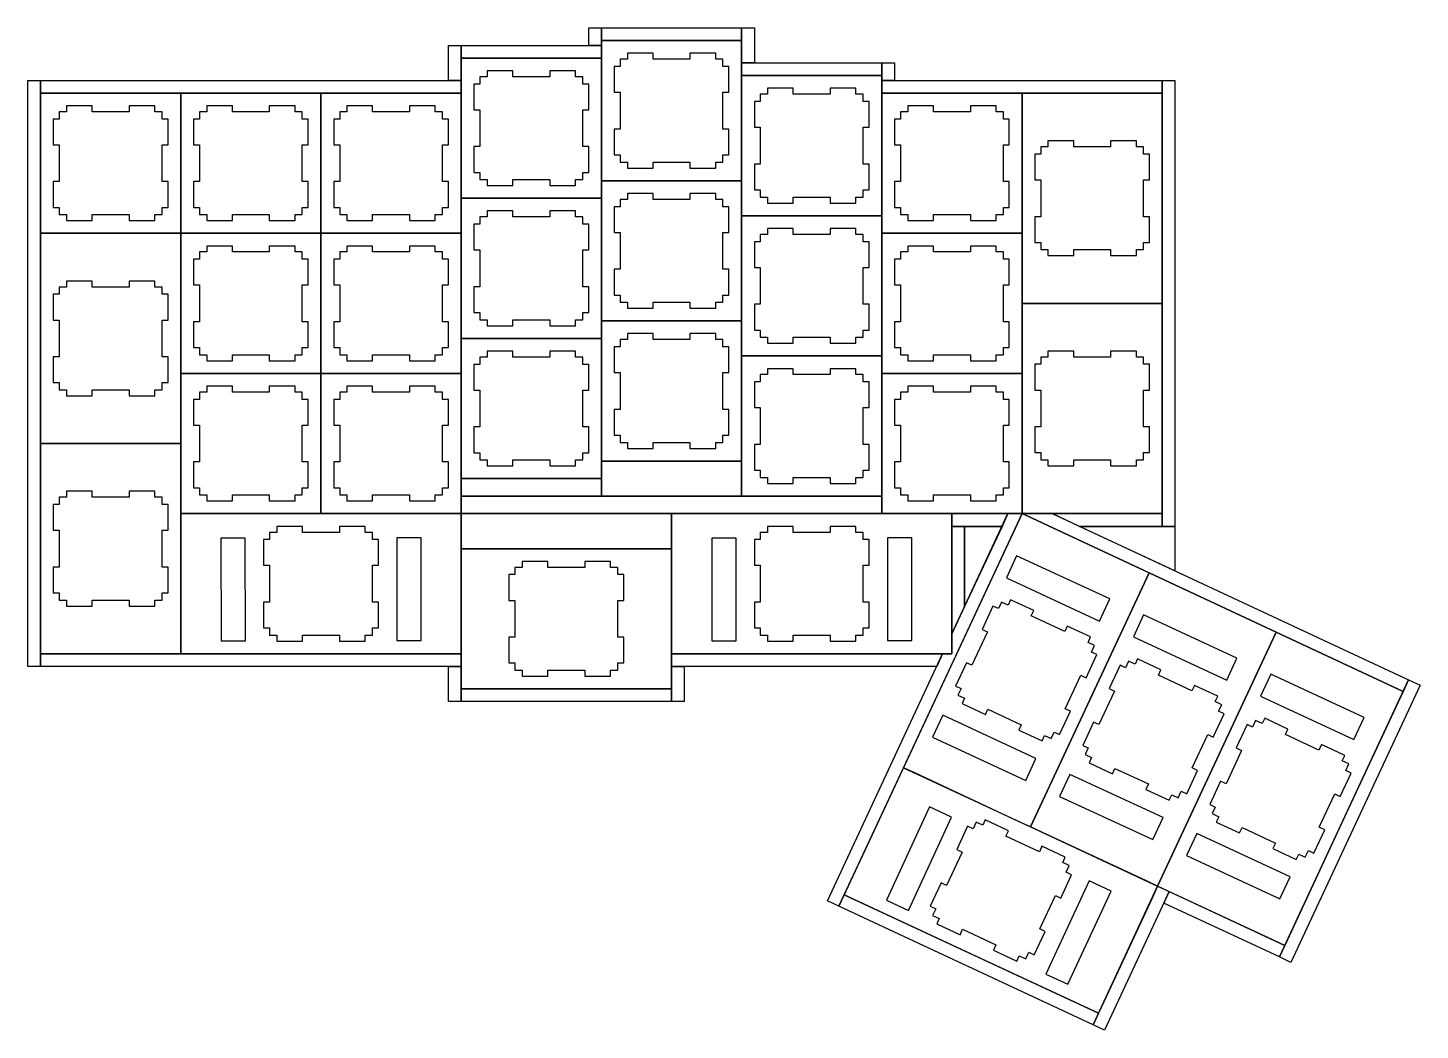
# Model space of a CAD drawing. Extents: x 108 to 496, y 92 to 229.
# Drawn here: x 107.7 to 296.9, y 92.8 to 229 of the extents above; entities that cross this region are included whole.
import ezdxf

# ---------------------------------------------------------------- set-up
doc = ezdxf.new("R2010")
doc.units = 0
doc.layers.add('Layer_1', color=7, linetype='CONTINUOUS')

msp = doc.modelspace()

# ---------------------------------------------------------------- linework, layer by layer
at = {"layer": 'Layer_1', "color": 7}
for points in [[(183.879528, 226.651008), (183.879528, 229.032257), (185.60829, 229.032257), (185.60829, 226.651008), (183.879528, 226.651008)], [(185.608274, 229.032258), (204.658272, 229.032258), (204.658272, 227.303496), (185.608274, 227.303496), (185.608274, 229.032258)], [(204.658274, 224.269755), (204.658274, 229.032259), (206.387037, 229.032259), (206.387037, 224.269755), (204.658274, 224.269755)], [(204.658348, 227.303467), (204.658348, 208.253467), (185.608348, 208.253467), (185.608348, 227.303467), (204.658348, 227.303467), (204.658348, 227.303467)], [(164.829528, 221.888497), (164.829528, 226.650997), (166.55829, 226.650997), (166.55829, 221.888497), (164.829528, 221.888497)], [(166.558274, 226.651008), (185.608259, 226.651008), (185.608259, 224.922246), (166.558274, 224.922246), (166.558274, 226.651008)], [(201.139375, 225.574855), (197.63807, 225.574855), (197.63807, 224.763467), (192.628625, 224.763467), (192.628625, 225.574855), (189.136125, 225.574855), (189.136125, 224.763467), (188.148348, 224.763467), (188.148348, 223.775689), (187.336959, 223.775689), (187.336959, 220.283189), (188.148348, 220.283189), (188.148348, 215.273744), (187.336959, 215.273744), (187.336959, 211.772425), (188.148348, 211.772425), (188.148348, 210.793467), (189.136125, 210.793467), (189.136125, 209.982078), (192.628625, 209.982078), (192.628625, 210.793467), (197.63807, 210.793467), (197.63807, 209.982078), (201.139375, 209.982078), (201.139375, 210.793467), (202.118348, 210.793467), (202.118348, 211.772425), (202.929737, 211.772425), (202.929737, 215.273744), (202.118348, 215.273744), (202.118348, 220.283189), (202.929737, 220.283189), (202.929737, 223.775689), (202.118348, 223.775689), (202.118348, 224.763467), (201.139375, 224.763467), (201.139375, 225.574855), (201.139375, 225.574855)], [(185.608348, 224.922219), (185.608348, 205.872219), (166.558348, 205.872219), (166.558348, 224.922219), (185.608348, 224.922219), (185.608348, 224.922219)], [(204.658274, 224.269755), (223.708285, 224.269755), (223.708285, 222.540993), (204.658274, 222.540993), (204.658274, 224.269755)], [(223.708274, 221.888497), (223.708274, 224.269747), (225.437037, 224.269747), (225.437037, 221.888497), (223.708274, 221.888497)], [(107.679536, 142.230956), (107.679536, 221.888488), (109.408299, 221.888488), (109.408299, 142.230956), (107.679536, 142.230956)], [(109.408283, 221.888497), (166.5583, 221.888497), (166.5583, 220.159735), (109.408283, 220.159735), (109.408283, 221.888497)], [(182.089375, 223.193608), (178.58807, 223.193608), (178.58807, 222.382219), (173.578625, 222.382219), (173.578625, 223.193608), (170.086125, 223.193608), (170.086125, 222.382219), (169.098348, 222.382219), (169.098348, 221.394442), (168.286959, 221.394442), (168.286959, 217.901942), (169.098348, 217.901942), (169.098348, 212.892497), (168.286959, 212.892497), (168.286959, 209.391178), (169.098348, 209.391178), (169.098348, 208.412219), (170.086125, 208.412219), (170.086125, 207.60083), (173.578625, 207.60083), (173.578625, 208.412219), (178.58807, 208.412219), (178.58807, 207.60083), (182.089375, 207.60083), (182.089375, 208.412219), (183.068348, 208.412219), (183.068348, 209.391178), (183.879737, 209.391178), (183.879737, 212.892497), (183.068348, 212.892497), (183.068348, 217.901942), (183.879737, 217.901942), (183.879737, 221.394442), (183.068348, 221.394442), (183.068348, 222.382219), (182.089375, 222.382219), (182.089375, 223.193608), (182.089375, 223.193608)], [(223.708348, 222.540969), (223.708348, 203.490969), (204.658348, 203.490969), (204.658348, 222.540969), (223.708348, 222.540969), (223.708348, 222.540969)], [(223.708274, 221.888497), (261.808257, 221.888497), (261.808257, 220.159735), (223.708274, 220.159735), (223.708274, 221.888497)], [(261.808274, 161.280928), (261.808274, 221.888491), (263.537037, 221.888491), (263.537037, 161.280928), (261.808274, 161.280928)], [(128.458348, 220.159719), (128.458348, 201.109719), (109.408342, 201.109719), (109.408342, 220.159719), (128.458348, 220.159719), (128.458348, 220.159719)], [(147.508348, 220.159719), (147.508348, 201.109719), (128.458348, 201.109719), (128.458348, 220.159719), (147.508348, 220.159719), (147.508348, 220.159719)], [(166.558348, 220.159719), (166.558348, 201.109719), (147.508348, 201.109719), (147.508348, 220.159719), (166.558348, 220.159719), (166.558348, 220.159719)], [(220.189375, 220.812358), (216.68807, 220.812358), (216.68807, 220.000969), (211.678625, 220.000969), (211.678625, 220.812358), (208.186125, 220.812358), (208.186125, 220.000969), (207.198348, 220.000969), (207.198348, 219.013192), (206.386959, 219.013192), (206.386959, 215.520692), (207.198348, 215.520692), (207.198348, 210.511247), (206.386959, 210.511247), (206.386959, 207.009928), (207.198348, 207.009928), (207.198348, 206.030969), (208.186125, 206.030969), (208.186125, 205.21958), (211.678625, 205.21958), (211.678625, 206.030969), (216.68807, 206.030969), (216.68807, 205.21958), (220.189375, 205.21958), (220.189375, 206.030969), (221.168348, 206.030969), (221.168348, 207.009928), (221.979737, 207.009928), (221.979737, 210.511247), (221.168348, 210.511247), (221.168348, 215.520692), (221.979737, 215.520692), (221.979737, 219.013192), (221.168348, 219.013192), (221.168348, 220.000969), (220.189375, 220.000969), (220.189375, 220.812358), (220.189375, 220.812358)], [(242.758348, 220.159722), (242.758348, 201.109722), (223.708348, 201.109722), (223.708348, 220.159722), (242.758348, 220.159722), (242.758348, 220.159722)], [(242.758348, 220.159722), (261.808348, 220.159722), (261.808348, 201.109722), (261.808348, 191.584725), (242.758348, 191.584725), (242.758348, 201.109725), (242.758348, 220.159725), (242.758348, 220.159722)], [(124.939375, 218.431108), (121.43807, 218.431108), (121.43807, 217.619719), (116.428625, 217.619719), (116.428625, 218.431108), (112.93612, 218.431108), (112.93612, 217.619719), (111.948342, 217.619719), (111.948342, 216.631942), (111.136953, 216.631942), (111.136953, 213.139442), (111.948342, 213.139442), (111.948342, 208.129997), (111.136953, 208.129997), (111.136953, 204.628678), (111.948342, 204.628678), (111.948342, 203.649719), (112.93612, 203.649719), (112.93612, 202.83833), (116.428625, 202.83833), (116.428625, 203.649719), (121.43807, 203.649719), (121.43807, 202.83833), (124.939375, 202.83833), (124.939375, 203.649719), (125.918348, 203.649719), (125.918348, 204.628678), (126.729737, 204.628678), (126.729737, 208.129997), (125.918348, 208.129997), (125.918348, 213.139442), (126.729737, 213.139442), (126.729737, 216.631942), (125.918348, 216.631942), (125.918348, 217.619719), (124.939375, 217.619719), (124.939375, 218.431108), (124.939375, 218.431108)], [(143.989375, 218.431108), (140.48807, 218.431108), (140.48807, 217.619719), (135.478625, 217.619719), (135.478625, 218.431108), (131.986125, 218.431108), (131.986125, 217.619719), (130.998348, 217.619719), (130.998348, 216.631942), (130.186959, 216.631942), (130.186959, 213.139442), (130.998348, 213.139442), (130.998348, 208.129997), (130.186959, 208.129997), (130.186959, 204.628678), (130.998348, 204.628678), (130.998348, 203.649719), (131.986125, 203.649719), (131.986125, 202.83833), (135.478625, 202.83833), (135.478625, 203.649719), (140.48807, 203.649719), (140.48807, 202.83833), (143.989375, 202.83833), (143.989375, 203.649719), (144.968348, 203.649719), (144.968348, 204.628678), (145.779737, 204.628678), (145.779737, 208.129997), (144.968348, 208.129997), (144.968348, 213.139442), (145.779737, 213.139442), (145.779737, 216.631942), (144.968348, 216.631942), (144.968348, 217.619719), (143.989375, 217.619719), (143.989375, 218.431108), (143.989375, 218.431108)], [(163.039375, 218.431108), (159.53807, 218.431108), (159.53807, 217.619719), (154.528625, 217.619719), (154.528625, 218.431108), (151.036125, 218.431108), (151.036125, 217.619719), (150.048348, 217.619719), (150.048348, 216.631942), (149.236959, 216.631942), (149.236959, 213.139442), (150.048348, 213.139442), (150.048348, 208.129997), (149.236959, 208.129997), (149.236959, 204.628678), (150.048348, 204.628678), (150.048348, 203.649719), (151.036125, 203.649719), (151.036125, 202.83833), (154.528625, 202.83833), (154.528625, 203.649719), (159.53807, 203.649719), (159.53807, 202.83833), (163.039375, 202.83833), (163.039375, 203.649719), (164.018348, 203.649719), (164.018348, 204.628678), (164.829737, 204.628678), (164.829737, 208.129997), (164.018348, 208.129997), (164.018348, 213.139442), (164.829737, 213.139442), (164.829737, 216.631942), (164.018348, 216.631942), (164.018348, 217.619719), (163.039375, 217.619719), (163.039375, 218.431108), (163.039375, 218.431108)], [(239.239375, 218.431111), (235.73807, 218.431111), (235.73807, 217.619722), (230.728625, 217.619722), (230.728625, 218.431111), (227.236125, 218.431111), (227.236125, 217.619722), (226.248348, 217.619722), (226.248348, 216.631944), (225.436959, 216.631944), (225.436959, 213.139444), (226.248348, 213.139444), (226.248348, 208.13), (225.436959, 208.13), (225.436959, 204.62868), (226.248348, 204.62868), (226.248348, 203.649722), (227.236125, 203.649722), (227.236125, 202.838333), (230.728625, 202.838333), (230.728625, 203.649722), (235.73807, 203.649722), (235.73807, 202.838333), (239.239375, 202.838333), (239.239375, 203.649722), (240.218348, 203.649722), (240.218348, 204.62868), (241.029737, 204.62868), (241.029737, 208.13), (240.218348, 208.13), (240.218348, 213.139444), (241.029737, 213.139444), (241.029737, 216.631944), (240.218348, 216.631944), (240.218348, 217.619722), (239.239375, 217.619722), (239.239375, 218.431111), (239.239375, 218.431111)], [(244.486959, 211.878264), (244.486959, 208.376944), (245.298348, 208.376944), (245.298348, 203.3675), (244.486959, 203.3675), (244.486959, 199.875), (245.298348, 199.875), (245.298348, 198.887222), (246.286125, 198.887222), (246.286125, 198.075833), (249.778625, 198.075833), (249.778625, 198.887222), (254.78807, 198.887222), (254.78807, 198.075833), (258.289375, 198.075833), (258.289375, 198.887222), (259.268348, 198.887222), (259.268348, 199.875), (260.079737, 199.875), (260.079737, 203.3675), (259.268348, 203.3675), (259.268348, 208.376944), (260.079737, 208.376944), (260.079737, 211.878264), (259.268348, 211.878264), (259.268348, 212.857222), (258.289375, 212.857222), (258.289375, 213.668611), (254.78807, 213.668611), (254.78807, 212.857222), (249.778625, 212.857222), (249.778625, 213.668611), (246.286125, 213.668611), (246.286125, 212.857222), (245.298348, 212.857222), (245.298348, 211.878264), (244.486959, 211.878264), (244.486959, 211.878264)], [(204.658348, 208.253467), (204.658348, 189.203467), (185.608348, 189.203467), (185.608348, 208.253467), (204.658348, 208.253467), (204.658348, 208.253467)], [(201.139375, 206.524855), (197.63807, 206.524855), (197.63807, 205.713467), (192.628625, 205.713467), (192.628625, 206.524855), (189.136125, 206.524855), (189.136125, 205.713467), (188.148348, 205.713467), (188.148348, 204.725689), (187.336959, 204.725689), (187.336959, 201.233189), (188.148348, 201.233189), (188.148348, 196.223744), (187.336959, 196.223744), (187.336959, 192.722425), (188.148348, 192.722425), (188.148348, 191.743467), (189.136125, 191.743467), (189.136125, 190.932078), (192.628625, 190.932078), (192.628625, 191.743467), (197.63807, 191.743467), (197.63807, 190.932078), (201.139375, 190.932078), (201.139375, 191.743467), (202.118348, 191.743467), (202.118348, 192.722425), (202.929737, 192.722425), (202.929737, 196.223744), (202.118348, 196.223744), (202.118348, 201.233189), (202.929737, 201.233189), (202.929737, 204.725689), (202.118348, 204.725689), (202.118348, 205.713467), (201.139375, 205.713467), (201.139375, 206.524855), (201.139375, 206.524855)], [(185.608348, 205.872219), (185.608348, 186.822219), (166.558348, 186.822219), (166.558348, 205.872219), (185.608348, 205.872219), (185.608348, 205.872219)], [(182.089375, 204.143608), (178.58807, 204.143608), (178.58807, 203.332219), (173.578625, 203.332219), (173.578625, 204.143608), (170.086125, 204.143608), (170.086125, 203.332219), (169.098348, 203.332219), (169.098348, 202.344442), (168.286959, 202.344442), (168.286959, 198.851942), (169.098348, 198.851942), (169.098348, 193.842497), (168.286959, 193.842497), (168.286959, 190.341178), (169.098348, 190.341178), (169.098348, 189.362219), (170.086125, 189.362219), (170.086125, 188.55083), (173.578625, 188.55083), (173.578625, 189.362219), (178.58807, 189.362219), (178.58807, 188.55083), (182.089375, 188.55083), (182.089375, 189.362219), (183.068348, 189.362219), (183.068348, 190.341178), (183.879737, 190.341178), (183.879737, 193.842497), (183.068348, 193.842497), (183.068348, 198.851942), (183.879737, 198.851942), (183.879737, 202.344442), (183.068348, 202.344442), (183.068348, 203.332219), (182.089375, 203.332219), (182.089375, 204.143608), (182.089375, 204.143608)], [(223.708348, 203.490969), (223.708348, 184.440969), (204.658348, 184.440969), (204.658348, 203.490969), (223.708348, 203.490969), (223.708348, 203.490969)], [(109.408342, 201.109719), (128.458348, 201.109719), (128.458348, 182.059719), (128.458348, 172.534708), (109.408342, 172.534708), (109.408342, 182.059719), (109.408342, 201.109719), (109.408342, 201.109719)], [(147.508348, 201.109719), (147.508348, 182.059719), (128.458348, 182.059719), (128.458348, 201.109719), (147.508348, 201.109719), (147.508348, 201.109719)], [(166.558348, 201.109719), (166.558348, 182.059719), (147.508348, 182.059719), (147.508348, 201.109719), (166.558348, 201.109719), (166.558348, 201.109719)], [(220.189375, 201.762358), (216.68807, 201.762358), (216.68807, 200.950969), (211.678625, 200.950969), (211.678625, 201.762358), (208.186125, 201.762358), (208.186125, 200.950969), (207.198348, 200.950969), (207.198348, 199.963192), (206.386959, 199.963192), (206.386959, 196.470692), (207.198348, 196.470692), (207.198348, 191.461247), (206.386959, 191.461247), (206.386959, 187.959928), (207.198348, 187.959928), (207.198348, 186.980969), (208.186125, 186.980969), (208.186125, 186.16958), (211.678625, 186.16958), (211.678625, 186.980969), (216.68807, 186.980969), (216.68807, 186.16958), (220.189375, 186.16958), (220.189375, 186.980969), (221.168348, 186.980969), (221.168348, 187.959928), (221.979737, 187.959928), (221.979737, 191.461247), (221.168348, 191.461247), (221.168348, 196.470692), (221.979737, 196.470692), (221.979737, 199.963192), (221.168348, 199.963192), (221.168348, 200.950969), (220.189375, 200.950969), (220.189375, 201.762358), (220.189375, 201.762358)], [(242.758348, 201.109722), (242.758348, 182.059725), (223.708348, 182.059725), (223.708348, 201.109725), (242.758348, 201.109725), (242.758348, 201.109722)], [(143.989375, 199.381108), (140.48807, 199.381108), (140.48807, 198.569719), (135.478625, 198.569719), (135.478625, 199.381108), (131.986125, 199.381108), (131.986125, 198.569719), (130.998348, 198.569719), (130.998348, 197.581942), (130.186959, 197.581942), (130.186959, 194.089442), (130.998348, 194.089442), (130.998348, 189.079997), (130.186959, 189.079997), (130.186959, 185.578678), (130.998348, 185.578678), (130.998348, 184.599719), (131.986125, 184.599719), (131.986125, 183.78833), (135.478625, 183.78833), (135.478625, 184.599719), (140.48807, 184.599719), (140.48807, 183.78833), (143.989375, 183.78833), (143.989375, 184.599719), (144.968348, 184.599719), (144.968348, 185.578678), (145.779737, 185.578678), (145.779737, 189.079997), (144.968348, 189.079997), (144.968348, 194.089442), (145.779737, 194.089442), (145.779737, 197.581942), (144.968348, 197.581942), (144.968348, 198.569719), (143.989375, 198.569719), (143.989375, 199.381108), (143.989375, 199.381108)], [(163.039375, 199.381108), (159.53807, 199.381108), (159.53807, 198.569719), (154.528625, 198.569719), (154.528625, 199.381108), (151.036125, 199.381108), (151.036125, 198.569719), (150.048348, 198.569719), (150.048348, 197.581942), (149.236959, 197.581942), (149.236959, 194.089442), (150.048348, 194.089442), (150.048348, 189.079997), (149.236959, 189.079997), (149.236959, 185.578678), (150.048348, 185.578678), (150.048348, 184.599719), (151.036125, 184.599719), (151.036125, 183.78833), (154.528625, 183.78833), (154.528625, 184.599719), (159.53807, 184.599719), (159.53807, 183.78833), (163.039375, 183.78833), (163.039375, 184.599719), (164.018348, 184.599719), (164.018348, 185.578678), (164.829737, 185.578678), (164.829737, 189.079997), (164.018348, 189.079997), (164.018348, 194.089442), (164.829737, 194.089442), (164.829737, 197.581942), (164.018348, 197.581942), (164.018348, 198.569719), (163.039375, 198.569719), (163.039375, 199.381108), (163.039375, 199.381108)], [(239.239375, 199.381111), (235.73807, 199.381111), (235.73807, 198.569722), (230.728625, 198.569722), (230.728625, 199.381111), (227.236125, 199.381111), (227.236125, 198.569722), (226.248348, 198.569722), (226.248348, 197.581944), (225.436959, 197.581944), (225.436959, 194.089444), (226.248348, 194.089444), (226.248348, 189.080003), (225.436959, 189.080003), (225.436959, 185.578683), (226.248348, 185.578683), (226.248348, 184.599725), (227.236125, 184.599725), (227.236125, 183.788336), (230.728625, 183.788336), (230.728625, 184.599725), (235.73807, 184.599725), (235.73807, 183.788336), (239.239375, 183.788336), (239.239375, 184.599725), (240.218348, 184.599725), (240.218348, 185.578683), (241.029737, 185.578683), (241.029737, 189.080003), (240.218348, 189.080003), (240.218348, 194.089447), (241.029737, 194.089447), (241.029737, 197.581947), (240.218348, 197.581947), (240.218348, 198.569725), (239.239375, 198.569725), (239.239375, 199.381114), (239.239375, 199.381111)], [(111.136953, 192.828261), (111.136953, 189.326942), (111.948342, 189.326942), (111.948342, 184.317497), (111.136953, 184.317497), (111.136953, 180.824986), (111.948342, 180.824986), (111.948342, 179.837208), (112.93612, 179.837208), (112.93612, 179.025819), (116.428625, 179.025819), (116.428625, 179.837208), (121.43807, 179.837208), (121.43807, 179.025819), (124.939375, 179.025819), (124.939375, 179.837208), (125.918348, 179.837208), (125.918348, 180.824986), (126.729737, 180.824986), (126.729737, 184.317497), (125.918348, 184.317497), (125.918348, 189.326942), (126.729737, 189.326942), (126.729737, 192.828261), (125.918348, 192.828261), (125.918348, 193.807219), (124.939375, 193.807219), (124.939375, 194.618608), (121.43807, 194.618608), (121.43807, 193.807219), (116.428625, 193.807219), (116.428625, 194.618608), (112.93612, 194.618608), (112.93612, 193.807219), (111.948342, 193.807219), (111.948342, 192.828261), (111.136953, 192.828261), (111.136953, 192.828261)], [(242.758348, 191.584722), (261.808348, 191.584722), (261.808348, 172.534708), (261.808348, 163.009708), (242.758348, 163.009708), (242.758348, 172.534708), (242.758348, 191.584722), (242.758348, 191.584722)], [(204.658348, 189.203467), (204.658348, 170.153458), (185.608348, 170.153458), (185.608348, 189.203467), (204.658348, 189.203467), (204.658348, 189.203467)], [(201.139375, 187.474855), (197.63807, 187.474855), (197.63807, 186.663467), (192.628625, 186.663467), (192.628625, 187.474855), (189.136125, 187.474855), (189.136125, 186.663467), (188.148348, 186.663467), (188.148348, 185.675689), (187.336959, 185.675689), (187.336959, 182.183189), (188.148348, 182.183189), (188.148348, 177.173736), (187.336959, 177.173736), (187.336959, 173.67243), (188.148348, 173.67243), (188.148348, 172.693458), (189.136125, 172.693458), (189.136125, 171.882069), (192.628625, 171.882069), (192.628625, 172.693458), (197.63807, 172.693458), (197.63807, 171.882069), (201.139375, 171.882069), (201.139375, 172.693458), (202.118348, 172.693458), (202.118348, 173.67243), (202.929737, 173.67243), (202.929737, 177.173736), (202.118348, 177.173736), (202.118348, 182.183189), (202.929737, 182.183189), (202.929737, 185.675689), (202.118348, 185.675689), (202.118348, 186.663467), (201.139375, 186.663467), (201.139375, 187.474855), (201.139375, 187.474855)], [(185.608348, 186.822219), (185.608348, 167.772208), (166.558348, 167.772208), (166.558348, 186.822219), (185.608348, 186.822219), (185.608348, 186.822219)], [(182.089375, 185.093608), (178.58807, 185.093608), (178.58807, 184.282219), (173.578625, 184.282219), (173.578625, 185.093608), (170.086125, 185.093608), (170.086125, 184.282219), (169.098348, 184.282219), (169.098348, 183.294442), (168.286959, 183.294442), (168.286959, 179.80193), (169.098348, 179.80193), (169.098348, 174.792486), (168.286959, 174.792486), (168.286959, 171.29118), (169.098348, 171.29118), (169.098348, 170.312208), (170.086125, 170.312208), (170.086125, 169.500819), (173.578625, 169.500819), (173.578625, 170.312208), (178.58807, 170.312208), (178.58807, 169.500819), (182.089375, 169.500819), (182.089375, 170.312208), (183.068348, 170.312208), (183.068348, 171.29118), (183.879737, 171.29118), (183.879737, 174.792486), (183.068348, 174.792486), (183.068348, 179.80193), (183.879737, 179.80193), (183.879737, 183.294442), (183.068348, 183.294442), (183.068348, 184.282219), (182.089375, 184.282219), (182.089375, 185.093608), (182.089375, 185.093608)], [(223.708348, 184.440969), (223.708348, 165.390958), (204.658348, 165.390958), (204.658348, 184.440969), (223.708348, 184.440969), (223.708348, 184.440969)], [(244.486959, 183.303264), (244.486959, 179.80193), (245.298348, 179.80193), (245.298348, 174.792486), (244.486959, 174.792486), (244.486959, 171.299986), (245.298348, 171.299986), (245.298348, 170.312208), (246.286125, 170.312208), (246.286125, 169.500819), (249.778625, 169.500819), (249.778625, 170.312208), (254.78807, 170.312208), (254.78807, 169.500819), (258.289375, 169.500819), (258.289375, 170.312208), (259.268348, 170.312208), (259.268348, 171.299986), (260.079737, 171.299986), (260.079737, 174.792486), (259.268348, 174.792486), (259.268348, 179.80193), (260.079737, 179.80193), (260.079737, 183.303264), (259.268348, 183.303264), (259.268348, 184.282222), (258.289375, 184.282222), (258.289375, 185.093611), (254.78807, 185.093611), (254.78807, 184.282222), (249.778625, 184.282222), (249.778625, 185.093611), (246.286125, 185.093611), (246.286125, 184.282222), (245.298348, 184.282222), (245.298348, 183.303264), (244.486959, 183.303264), (244.486959, 183.303264)], [(147.508348, 182.059719), (147.508348, 163.009708), (128.458348, 163.009708), (128.458348, 182.059719), (147.508348, 182.059719), (147.508348, 182.059719)], [(166.558348, 182.059719), (166.558348, 163.009708), (147.508348, 163.009708), (147.508348, 182.059719), (166.558348, 182.059719), (166.558348, 182.059719)], [(220.189375, 182.712358), (216.68807, 182.712358), (216.68807, 181.900969), (211.678625, 181.900969), (211.678625, 182.712358), (208.186125, 182.712358), (208.186125, 181.900969), (207.198348, 181.900969), (207.198348, 180.91318), (206.386959, 180.91318), (206.386959, 177.42068), (207.198348, 177.42068), (207.198348, 172.411236), (206.386959, 172.411236), (206.386959, 168.90993), (207.198348, 168.90993), (207.198348, 167.930958), (208.186125, 167.930958), (208.186125, 167.119569), (211.678625, 167.119569), (211.678625, 167.930958), (216.68807, 167.930958), (216.68807, 167.119569), (220.189375, 167.119569), (220.189375, 167.930958), (221.168348, 167.930958), (221.168348, 168.90993), (221.979737, 168.90993), (221.979737, 172.411236), (221.168348, 172.411236), (221.168348, 177.42068), (221.979737, 177.42068), (221.979737, 180.91318), (221.168348, 180.91318), (221.168348, 181.900969), (220.189375, 181.900969), (220.189375, 182.712358), (220.189375, 182.712358)], [(242.758348, 182.059722), (242.758348, 163.009708), (223.708348, 163.009708), (223.708348, 182.059722), (242.758348, 182.059722), (242.758348, 182.059722)], [(143.989375, 180.331097), (140.48807, 180.331097), (140.48807, 179.519708), (135.478625, 179.519708), (135.478625, 180.331097), (131.986125, 180.331097), (131.986125, 179.519708), (130.998348, 179.519708), (130.998348, 178.53193), (130.186959, 178.53193), (130.186959, 175.03943), (130.998348, 175.03943), (130.998348, 170.029986), (130.186959, 170.029986), (130.186959, 166.52868), (130.998348, 166.52868), (130.998348, 165.549708), (131.986125, 165.549708), (131.986125, 164.738319), (135.478625, 164.738319), (135.478625, 165.549708), (140.48807, 165.549708), (140.48807, 164.738319), (143.989375, 164.738319), (143.989375, 165.549708), (144.968348, 165.549708), (144.968348, 166.52868), (145.779737, 166.52868), (145.779737, 170.029986), (144.968348, 170.029986), (144.968348, 175.03943), (145.779737, 175.03943), (145.779737, 178.53193), (144.968348, 178.53193), (144.968348, 179.519708), (143.989375, 179.519708), (143.989375, 180.331097), (143.989375, 180.331097)], [(163.039375, 180.331097), (159.53807, 180.331097), (159.53807, 179.519708), (154.528625, 179.519708), (154.528625, 180.331097), (151.036125, 180.331097), (151.036125, 179.519708), (150.048348, 179.519708), (150.048348, 178.53193), (149.236959, 178.53193), (149.236959, 175.03943), (150.048348, 175.03943), (150.048348, 170.029986), (149.236959, 170.029986), (149.236959, 166.52868), (150.048348, 166.52868), (150.048348, 165.549708), (151.036125, 165.549708), (151.036125, 164.738319), (154.528625, 164.738319), (154.528625, 165.549708), (159.53807, 165.549708), (159.53807, 164.738319), (163.039375, 164.738319), (163.039375, 165.549708), (164.018348, 165.549708), (164.018348, 166.52868), (164.829737, 166.52868), (164.829737, 170.029986), (164.018348, 170.029986), (164.018348, 175.03943), (164.829737, 175.03943), (164.829737, 178.53193), (164.018348, 178.53193), (164.018348, 179.519708), (163.039375, 179.519708), (163.039375, 180.331097), (163.039375, 180.331097)], [(239.239375, 180.331097), (235.73807, 180.331097), (235.73807, 179.519708), (230.728625, 179.519708), (230.728625, 180.331097), (227.236125, 180.331097), (227.236125, 179.519708), (226.248348, 179.519708), (226.248348, 178.53193), (225.436959, 178.53193), (225.436959, 175.03943), (226.248348, 175.03943), (226.248348, 170.029986), (225.436959, 170.029986), (225.436959, 166.52868), (226.248348, 166.52868), (226.248348, 165.549708), (227.236125, 165.549708), (227.236125, 164.738319), (230.728625, 164.738319), (230.728625, 165.549708), (235.73807, 165.549708), (235.73807, 164.738319), (239.239375, 164.738319), (239.239375, 165.549708), (240.218348, 165.549708), (240.218348, 166.52868), (241.029737, 166.52868), (241.029737, 170.029986), (240.218348, 170.029986), (240.218348, 175.03943), (241.029737, 175.03943), (241.029737, 178.53193), (240.218348, 178.53193), (240.218348, 179.519708), (239.239375, 179.519708), (239.239375, 180.331097), (239.239375, 180.331097)], [(109.408342, 172.534708), (128.458348, 172.534708), (128.458348, 153.484708), (128.458348, 143.959708), (109.408342, 143.959708), (109.408342, 153.484708), (109.408342, 172.534708), (109.408342, 172.534708)], [(204.658348, 170.153458), (204.658348, 165.390958), (185.608348, 165.390958), (185.608348, 170.153458), (204.658348, 170.153458), (204.658348, 170.153458)], [(185.608348, 167.772208), (185.608348, 165.390958), (166.558348, 165.390958), (166.558348, 167.772208), (185.608348, 167.772208), (185.608348, 167.772208)], [(111.136953, 164.253264), (111.136953, 160.75193), (111.948342, 160.75193), (111.948342, 155.742486), (111.136953, 155.742486), (111.136953, 152.249986), (111.948342, 152.249986), (111.948342, 151.262208), (112.93612, 151.262208), (112.93612, 150.450819), (116.428625, 150.450819), (116.428625, 151.262208), (121.43807, 151.262208), (121.43807, 150.450819), (124.939375, 150.450819), (124.939375, 151.262208), (125.918348, 151.262208), (125.918348, 152.249986), (126.729737, 152.249986), (126.729737, 155.742486), (125.918348, 155.742486), (125.918348, 160.75193), (126.729737, 160.75193), (126.729737, 164.253264), (125.918348, 164.253264), (125.918348, 165.232208), (124.939375, 165.232208), (124.939375, 166.043597), (121.43807, 166.043597), (121.43807, 165.232208), (116.428625, 165.232208), (116.428625, 166.043597), (112.93612, 166.043597), (112.93612, 165.232208), (111.948342, 165.232208), (111.948342, 164.253264), (111.136953, 164.253264), (111.136953, 164.253264)], [(223.708348, 165.390958), (223.708348, 163.009708), (166.558348, 163.009708), (166.558348, 165.390958), (223.708348, 165.390958), (223.708348, 165.390958)], [(128.458348, 163.009708), (147.508348, 163.009708), (166.558348, 163.009708), (166.558348, 161.316375), (166.558348, 145.653041), (166.558348, 143.959708), (147.508348, 143.959708), (128.458348, 143.959708), (128.458348, 163.009708), (128.458348, 163.009708)], [(195.133348, 163.009708), (195.133348, 158.247208), (166.558348, 158.247208), (166.558348, 163.009708), (195.133348, 163.009708), (195.133348, 163.009708)], [(195.133348, 163.009708), (214.183348, 163.009708), (233.233348, 163.009708), (233.233348, 161.316375), (233.233348, 145.653041), (233.233348, 143.959708), (214.183348, 143.959708), (195.133348, 143.959708), (195.133348, 163.009708), (195.133348, 163.009708)], [(242.760493, 163.007916), (217.871992, 109.650274), (216.310965, 110.382288), (231.965493, 143.957916), (233.235493, 143.957916), (233.235493, 145.651249), (233.235493, 146.683124), (240.846659, 163.007916), (242.760493, 163.007916), (242.760493, 163.007916)], [(260.023066, 154.958822), (251.972226, 137.693666), (243.921301, 120.428488), (242.386633, 121.144119), (228.190827, 127.763734), (226.656159, 128.479365), (234.707027, 145.744535), (242.757868, 163.009708), (260.023066, 154.95882), (260.023066, 154.958822)], [(240.846659, 163.007913), (240.044104, 161.279302), (233.235493, 161.279302), (233.235493, 163.007913), (240.846659, 163.007913), (240.846659, 163.007913)], [(246.86152, 163.007916), (295.28025, 140.421319), (294.557056, 138.860277), (242.760493, 163.007916), (246.86152, 163.007916), (246.86152, 163.007916)], [(261.810493, 163.007913), (261.810493, 161.279302), (250.565687, 161.279302), (246.86152, 163.007913), (261.810493, 163.007913), (261.810493, 163.007913)], [(139.711959, 159.490764), (139.711959, 155.98943), (140.523348, 155.98943), (140.523348, 150.979986), (139.711959, 150.979986), (139.711959, 147.487486), (140.523348, 147.487486), (140.523348, 146.499708), (141.511125, 146.499708), (141.511125, 145.688319), (145.003625, 145.688319), (145.003625, 146.499708), (150.01307, 146.499708), (150.01307, 145.688319), (153.514375, 145.688319), (153.514375, 146.499708), (154.493348, 146.499708), (154.493348, 147.487486), (155.304737, 147.487486), (155.304737, 150.979986), (154.493348, 150.979986), (154.493348, 155.98943), (155.304737, 155.98943), (155.304737, 159.490764), (154.493348, 159.490764), (154.493348, 160.469708), (153.514375, 160.469708), (153.514375, 161.281097), (150.01307, 161.281097), (150.01307, 160.469708), (145.003625, 160.469708), (145.003625, 161.281097), (141.511125, 161.281097), (141.511125, 160.469708), (140.523348, 160.469708), (140.523348, 159.490764), (139.711959, 159.490764), (139.711959, 159.490764)], [(206.386959, 159.490764), (206.386959, 155.98943), (207.198348, 155.98943), (207.198348, 150.979986), (206.386959, 150.979986), (206.386959, 147.487486), (207.198348, 147.487486), (207.198348, 146.499708), (208.186125, 146.499708), (208.186125, 145.688319), (211.678625, 145.688319), (211.678625, 146.499708), (216.68807, 146.499708), (216.68807, 145.688319), (220.189375, 145.688319), (220.189375, 146.499708), (221.168348, 146.499708), (221.168348, 147.487486), (221.979737, 147.487486), (221.979737, 150.979986), (221.168348, 150.979986), (221.168348, 155.98943), (221.979737, 155.98943), (221.979737, 159.490764), (221.168348, 159.490764), (221.168348, 160.469708), (220.189375, 160.469708), (220.189375, 161.281097), (216.68807, 161.281097), (216.68807, 160.469708), (211.678625, 160.469708), (211.678625, 161.281097), (208.186125, 161.281097), (208.186125, 160.469708), (207.198348, 160.469708), (207.198348, 159.490764), (206.386959, 159.490764), (206.386959, 159.490764)], [(234.964104, 161.279302), (234.964104, 150.387288), (233.235493, 146.683121), (233.235493, 161.279302), (234.964104, 161.279302), (234.964104, 161.279302)], [(234.9621, 150.388925), (234.9621, 161.280939), (240.0421, 161.280939), (234.9621, 150.388925), (234.9621, 150.388925)], [(263.539104, 161.279302), (263.539104, 155.229163), (250.565687, 161.279302), (263.539104, 161.279302), (263.539104, 161.279302)], [(133.91757, 159.675958), (133.952847, 145.705958), (137.25132, 145.714707), (137.224791, 159.684707), (133.917485, 159.675958), (133.91757, 159.675958)], [(157.800625, 159.728875), (157.827154, 145.758875), (161.125626, 145.767624), (161.099097, 159.737624), (157.800625, 159.728875), (157.800625, 159.728875)], [(200.59257, 159.675958), (200.627847, 145.705958), (203.92632, 145.714707), (203.899791, 159.684707), (200.592485, 159.675958), (200.59257, 159.675958)], [(224.475625, 159.728875), (224.502154, 145.758875), (227.800626, 145.767624), (227.774097, 159.737624), (224.475625, 159.728875), (224.475625, 159.728875)], [(195.133348, 158.247208), (195.133348, 139.197208), (176.083348, 139.197208), (166.558348, 139.197208), (166.558348, 158.247208), (176.083348, 158.247208), (195.133348, 158.247208), (195.133348, 158.247208)], [(254.694513, 151.419984), (242.018502, 157.29199), (240.632396, 154.29886), (253.304738, 148.418929), (254.694513, 151.420035), (254.694513, 151.419984)], [(186.851875, 156.518597), (183.35057, 156.518597), (183.35057, 155.707208), (178.341125, 155.707208), (178.341125, 156.518597), (174.848625, 156.518597), (174.848625, 155.707208), (173.860848, 155.707208), (173.860848, 154.71943), (173.049459, 154.71943), (173.049459, 151.22693), (173.860848, 151.22693), (173.860848, 146.217486), (173.049459, 146.217486), (173.049459, 142.716166), (173.860848, 142.716166), (173.860848, 141.737208), (174.848625, 141.737208), (174.848625, 140.925819), (178.341125, 140.925819), (178.341125, 141.737208), (183.35057, 141.737208), (183.35057, 140.925819), (186.851875, 140.925819), (186.851875, 141.737208), (187.830848, 141.737208), (187.830848, 142.716166), (188.642237, 142.716166), (188.642237, 146.217486), (187.830848, 146.217486), (187.830848, 151.22693), (188.642237, 151.22693), (188.642237, 154.71943), (187.830848, 154.71943), (187.830848, 155.707208), (186.851875, 155.707208), (186.851875, 156.518597), (186.851875, 156.518597)], [(277.288239, 146.90794), (269.237399, 129.642798), (261.186471, 112.377591), (259.651803, 113.09325), (245.455997, 119.712857), (243.921301, 120.428488), (251.972226, 137.693666), (260.023066, 154.958822), (277.288239, 146.90794), (277.288239, 146.90794)], [(252.07789, 146.246749), (248.904583, 147.726469), (248.561655, 146.991111), (244.021546, 149.108201), (244.364418, 149.843587), (241.199183, 151.319556), (240.856255, 150.584189), (239.961046, 151.001641), (239.543583, 150.106421), (238.808224, 150.449321), (237.33223, 147.284029), (238.067589, 146.941129), (235.950499, 142.40102), (235.215169, 142.743948), (233.735421, 139.570698), (234.470779, 139.22777), (234.05707, 138.34052), (234.952307, 137.923085), (234.609379, 137.187698), (237.77467, 135.711704), (238.11757, 136.447091), (242.657679, 134.330001), (242.314779, 133.594643), (245.488086, 132.114895), (245.830986, 132.850253), (246.718179, 132.436544), (247.131917, 133.323794), (247.867275, 132.980894), (249.346995, 136.154144), (248.611637, 136.497072), (250.728698, 141.037153), (251.464085, 140.694253), (252.940079, 143.859516), (252.204692, 144.202445), (252.622155, 145.097653), (251.73499, 145.511363), (252.07789, 146.246749), (252.07789, 146.246749)], [(271.959658, 143.369099), (259.283672, 149.241099), (257.897566, 146.247991), (270.569911, 140.368061), (271.959686, 143.369155), (271.959658, 143.369099)], [(294.553387, 138.857071), (286.502518, 121.591864), (278.4517, 104.326722), (276.917004, 105.042353), (262.721195, 111.661988), (261.186527, 112.377619), (269.237371, 129.642769), (277.288268, 146.90794), (294.553415, 138.857071), (294.553387, 138.857071)], [(109.408283, 143.959739), (166.558379, 143.959739), (166.558379, 142.230977), (109.408283, 142.230977), (109.408283, 143.959739)], [(231.965493, 143.957913), (231.162909, 142.229302), (195.135493, 142.229302), (195.135493, 143.957913), (231.965493, 143.957913), (231.965493, 143.957913)], [(164.829595, 137.46849), (164.829595, 142.230981), (166.558358, 142.230981), (166.558358, 137.46849), (164.829595, 137.46849)], [(195.133345, 137.468419), (195.133345, 142.23091), (196.862107, 142.23091), (196.862107, 137.468419), (195.133345, 137.468419)], [(269.343063, 138.195881), (266.169753, 139.6756), (265.826825, 138.940242), (261.286745, 141.057332), (261.629645, 141.79269), (258.464353, 143.268684), (258.121453, 142.533298), (257.226216, 142.950761), (256.808781, 142.055524), (256.073395, 142.398452), (254.597429, 139.23316), (255.332815, 138.89026), (253.215725, 134.350151), (252.480367, 134.69308), (251.000648, 131.519801), (251.736006, 131.176901), (251.322268, 130.289651), (252.217477, 129.872188), (251.874577, 129.13683), (255.03984, 127.660836), (255.382769, 128.396194), (259.922877, 126.279132), (259.579949, 125.543737), (262.753256, 124.064046), (263.096184, 124.799376), (263.983378, 124.385667), (264.397116, 125.272917), (265.132446, 124.930017), (266.612193, 128.103275), (265.876807, 128.446175), (267.993869, 132.986284), (268.729258, 132.643384), (270.205224, 135.808648), (269.469894, 136.151548), (269.887357, 137.046785), (269.000163, 137.460494), (269.343063, 138.195881), (269.343063, 138.195881)], [(289.224834, 135.31823), (276.548817, 141.19023), (275.162767, 138.197123), (287.835087, 132.317192), (289.224862, 135.318258), (289.224834, 135.31823)], [(277.721106, 102.759942), (295.284057, 140.423812), (296.850848, 139.693205), (279.287897, 102.029335), (277.721106, 102.759942)], [(166.558345, 139.197185), (195.133345, 139.197185), (195.133345, 137.468423), (166.558345, 137.468423), (166.558345, 139.197185)], [(244.649067, 129.752215), (231.976725, 135.632146), (230.590619, 132.63901), (243.262989, 126.759079), (244.649067, 129.752187), (244.649067, 129.752215)], [(286.608182, 130.144984), (283.434847, 131.624731), (283.091976, 130.889373), (278.551889, 133.006435), (278.894818, 133.741793), (275.729554, 135.217815), (275.386654, 134.482429), (274.491417, 134.899864), (274.073954, 134.004655), (273.338596, 134.347555), (271.862602, 131.18232), (272.59796, 130.839392), (270.48087, 126.299283), (269.745484, 126.642183), (268.26579, 123.468924), (269.001179, 123.126024), (268.587438, 122.238774), (269.482678, 121.821311), (269.13975, 121.085953), (272.305042, 119.609959), (272.647942, 120.345317), (277.18805, 118.228227), (276.84515, 117.492869), (280.018446, 116.013121), (280.361374, 116.748479), (281.24854, 116.334798), (281.662277, 117.222048), (282.397624, 116.87912), (283.877344, 120.052398), (283.141985, 120.395298), (285.259075, 124.935407), (285.994434, 124.592479), (287.470428, 127.757807), (286.735069, 128.100679), (287.152504, 128.995916), (286.265311, 129.409654), (286.608211, 130.144984), (286.608182, 130.144984)], [(226.656159, 128.479365), (243.921301, 120.428488), (261.186471, 112.377591), (260.47084, 110.842923), (253.851233, 96.647145), (253.135602, 95.112449), (235.870432, 103.163346), (218.605234, 111.214214), (226.656159, 128.479365), (226.656159, 128.479365)], [(261.914237, 121.701338), (249.241867, 127.581277), (247.855817, 124.588161), (260.528103, 118.70823), (261.914209, 121.701338), (261.914237, 121.701338)], [(230.194943, 123.150803), (224.322971, 110.474764), (227.316107, 109.088686), (233.196066, 121.761), (230.194915, 123.150803), (230.194943, 123.150803)], [(235.368246, 120.534152), (233.888498, 117.360845), (234.623857, 117.017945), (232.506767, 112.477864), (231.771437, 112.820764), (230.295443, 109.655473), (231.030801, 109.312573), (230.613338, 108.417336), (231.508575, 107.999901), (231.165647, 107.264514), (234.330938, 105.78852), (234.673866, 106.523907), (239.213947, 104.406817), (238.871047, 103.67143), (242.044325, 102.191739), (242.387225, 102.927069), (243.274476, 102.51336), (243.691939, 103.408597), (244.427297, 103.065697), (245.903263, 106.23096), (245.167933, 106.573888), (247.284995, 111.113969), (248.020381, 110.771069), (249.5001, 113.944347), (248.764742, 114.287247), (249.178452, 115.174498), (248.291201, 115.588207), (248.634101, 116.323622), (245.460851, 117.803313), (245.117951, 117.067927), (240.577842, 119.184988), (240.920742, 119.920375), (237.755479, 121.396369), (237.412523, 120.661011), (236.517342, 121.078474), (236.103632, 120.191223), (235.368274, 120.534152), (235.368246, 120.534152)], [(279.179382, 113.650469), (266.507065, 119.5304), (265.120987, 116.537264), (277.793361, 110.657305), (279.17941, 113.650441), (279.179382, 113.650469)], [(251.862837, 113.105329), (245.982878, 100.433015), (248.975985, 99.046937), (254.855888, 111.719251), (251.86278, 113.105329), (251.862837, 113.105329)], [(252.404986, 93.545687), (261.186475, 112.377651), (262.753265, 111.647044), (253.971777, 92.815081), (252.404986, 93.545687)], [(262.753249, 111.647032), (278.451727, 104.326712), (277.721121, 102.759921), (262.022642, 110.080242), (262.753249, 111.647032)], [(218.60525, 111.214227), (253.135577, 95.112471), (252.40497, 93.54568), (217.874643, 109.647436), (218.60525, 111.214227)]]:
    msp.add_lwpolyline(points, dxfattribs=at)

doc.saveas('drawing.dxf')
